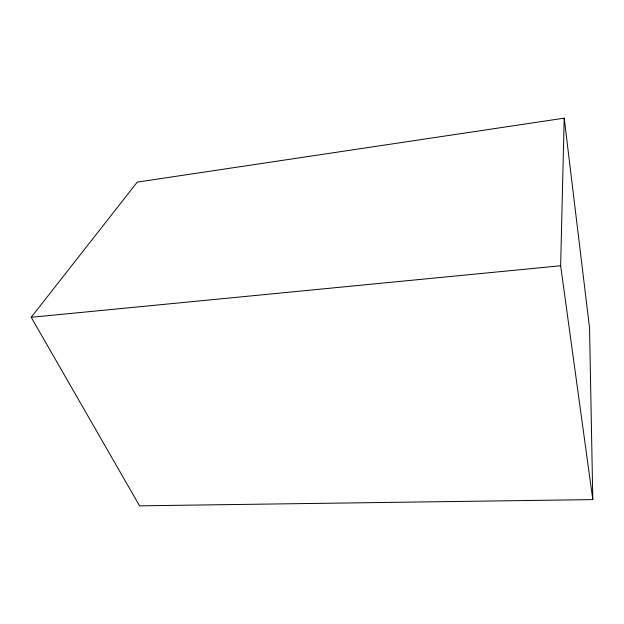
<?xml version="1.0" encoding="UTF-8"?>
<svg xmlns="http://www.w3.org/2000/svg" width="624" height="624" viewBox="0 0 624 624"><rect width="100%" height="100%" fill="white"/><g stroke="black" fill="none" stroke-linecap="round" stroke-linejoin="round"><path stroke-width="0.94" d="M592.8 499.606L560.641 265.769L564.205 118.162L137.257 182.114L31.2 317.296L139.558 505.838L592.8 499.606L589.547 327.928L564.205 118.162M31.2 317.296L560.641 265.769"/></g></svg>
